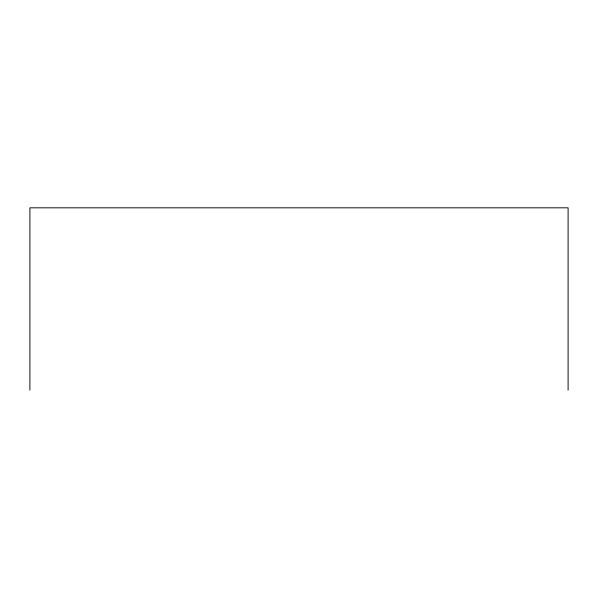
<?xml version="1.0" encoding="UTF-8"?>
<svg xmlns="http://www.w3.org/2000/svg" width="598" height="598" viewBox="0 0 598 598"><rect width="100%" height="100%" fill="white"/><g stroke="black" fill="none" stroke-linecap="round" stroke-linejoin="round"><path stroke-width="0.9" d="M568.1 390.18L568.1 207.82L29.9 207.82L29.9 390.18"/></g></svg>
